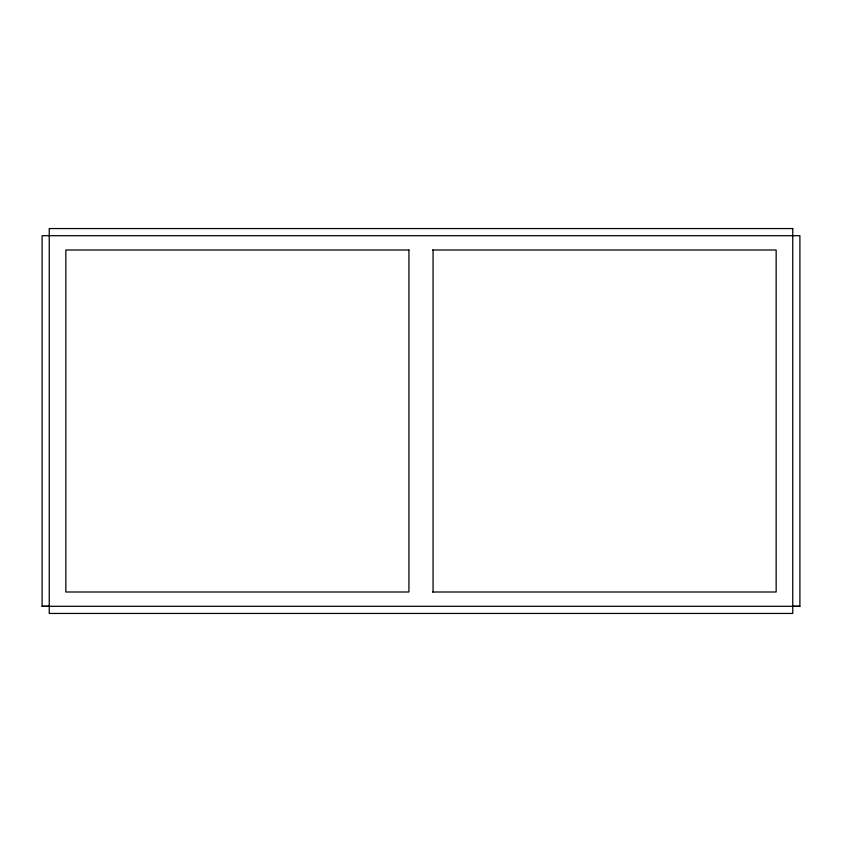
<?xml version="1.0" encoding="UTF-8"?>
<svg xmlns="http://www.w3.org/2000/svg" width="842" height="842" viewBox="0 0 842 842"><rect width="100%" height="100%" fill="white"/><g stroke="black" fill="none" stroke-linecap="round" stroke-linejoin="round"><path stroke-width="1.26" d="M432.535 250L776.156 250L776.156 592L432.535 592M42.1 606.303L799.9 606.303L799.9 235.697L42.1 235.697L42.1 606.303L49.246 606.303M792.754 606.303L799.9 606.303M433.072 250L433.072 592M792.754 228.55L49.246 228.55L49.246 613.45L792.754 613.45L792.754 228.55M408.928 250L65.844 250L65.844 592L408.928 592L408.928 250"/></g></svg>
